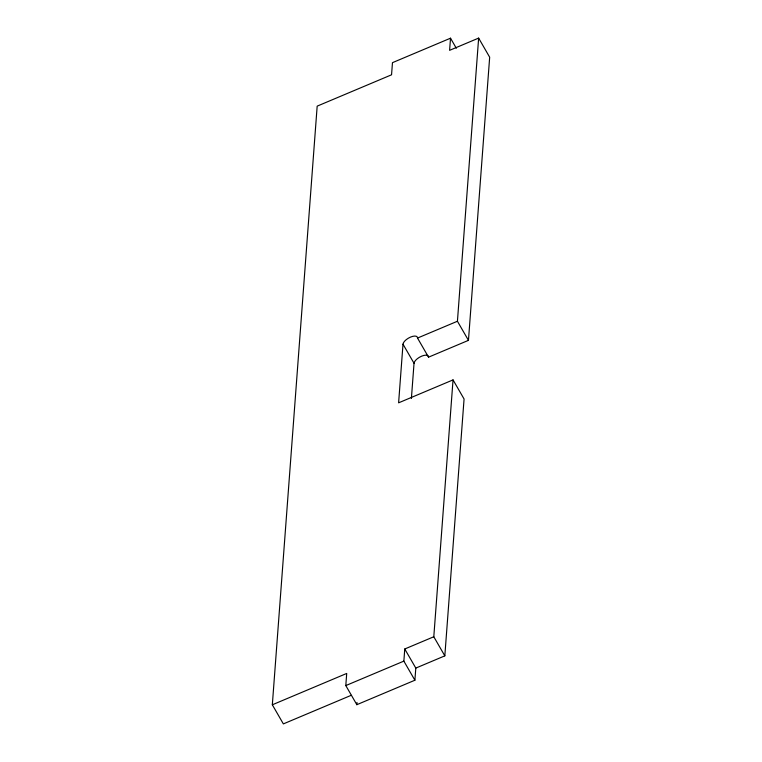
<?xml version="1.0" encoding="UTF-8"?>
<svg xmlns="http://www.w3.org/2000/svg" width="762" height="762" viewBox="0 0 762 762"><rect width="100%" height="100%" fill="white"/><g stroke="black" fill="none" stroke-linecap="round" stroke-linejoin="round"><path stroke-width="1.14" d="M351.177 695.325L283.359 723.9L272.329 704.793L317.173 106.137L391.554 74.8L392.468 62.665L450.523 38.195L456.324 48.254M450.523 38.195L449.609 50.33L478.641 38.1L457.429 321.25L417.519 338.061A8.144 3.496 -30 0 0 410.566 337.08A8.144 3.496 -30 0 0 403.003 344.186L398.612 402.831L453.038 379.895L433.797 636.756L404.765 648.986L415.804 668.093L414.89 680.228L356.835 704.688L345.805 685.581L346.71 673.446L272.329 704.793M356.835 704.688L356.997 702.488M411.394 398.478L414.033 363.284L403.003 344.186M414.89 680.228L403.86 661.121L404.765 648.986M415.804 668.093L444.827 655.863L464.068 399.002L453.038 379.895M414.033 363.284A8.144 3.496 -30 0 1 421.596 356.187A8.144 3.496 -30 0 1 428.549 357.168L468.459 340.357L489.671 57.207L478.641 38.1M345.805 685.581L403.86 661.121M457.429 321.25L468.459 340.357M417.519 338.061L428.549 357.168M433.797 636.756L444.827 655.863"/></g></svg>
